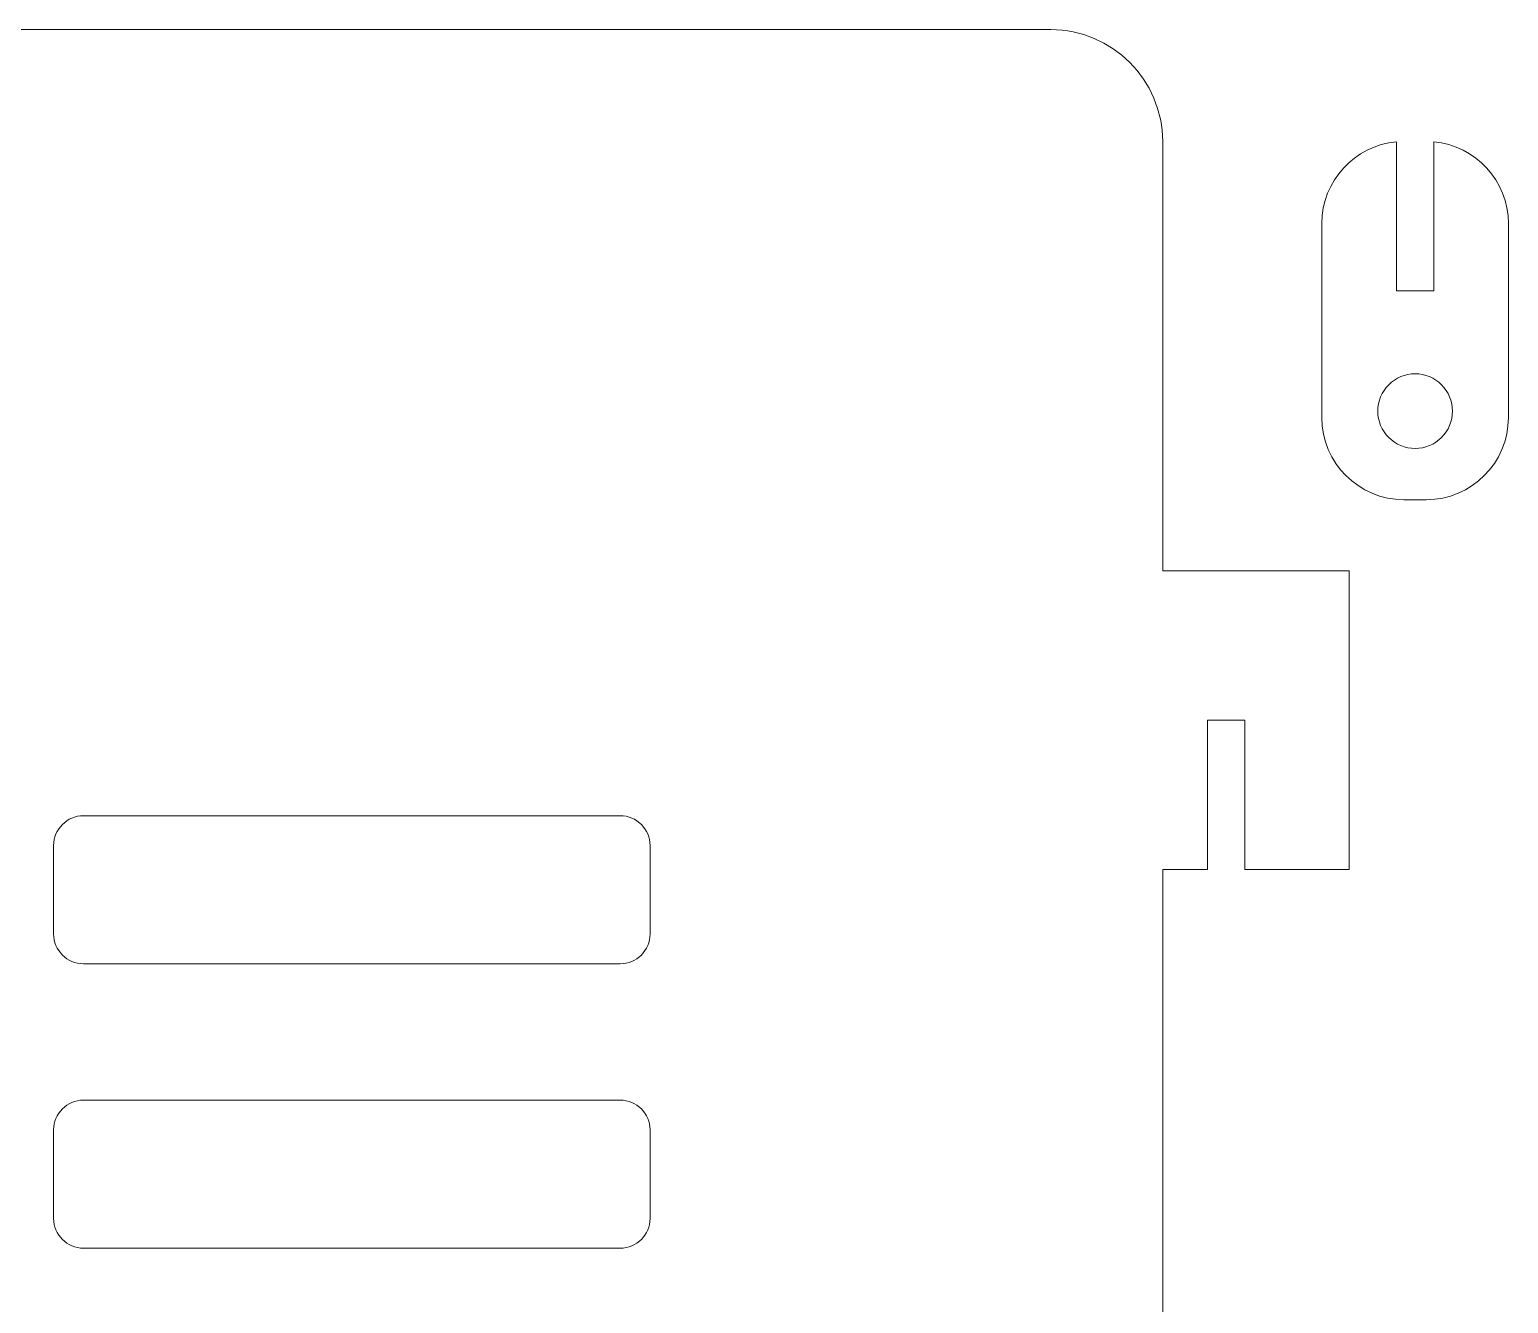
# Model space of a CAD drawing. Header units: millimetres. Extents: x -580 to 580, y -723 to 723.
# Drawn here: x 385 to 494.6, y -387.6 to -293.2 of the extents above; entities that cross this region are included whole.
import ezdxf

# ---------------------------------------------------------------- set-up
doc = ezdxf.new("R2010")
doc.units = ezdxf.units.MM
doc.header["$MEASUREMENT"] = 0
doc.layers.add('Camada 1', color=7, linetype='Continuous')

msp = doc.modelspace()

# ---------------------------------------------------------------- linework, layer by layer
at = {"layer": 'Camada 1', "color": 250, "lineweight": 9}
for points, knots in [([(460.6941, -481.9719), (460.6941, -481.9719), (278.4324, -481.9719), (278.4324, -481.9719), (278.4324, -481.9719), (278.4324, -481.9719), (278.4324, -459.8335), (278.4324, -459.8335), (278.4324, -459.8335), (278.4324, -459.8335), (275.6671, -459.8335), (275.6671, -459.8335), (275.6671, -459.8335), (275.6671, -459.8335), (275.6671, -481.9719), (275.6671, -481.9719), (275.6671, -481.9719), (275.6671, -481.9719), (93.405, -481.9719), (93.405, -481.9719), (93.405, -481.9719), (93.405, -481.9719), (92.9798, -481.961), (92.9798, -481.961), (92.9798, -481.961), (92.9798, -481.961), (92.5599, -481.9288), (92.5599, -481.9288), (92.5599, -481.9288), (92.5599, -481.9288), (92.146, -481.8758), (92.146, -481.8758), (92.146, -481.8758), (92.146, -481.8758), (91.7385, -481.8025), (91.7385, -481.8025), (91.7385, -481.8025), (91.7385, -481.8025), (90.945, -481.5971), (90.945, -481.5971), (90.945, -481.5971), (90.945, -481.5971), (90.1838, -481.3172), (90.1838, -481.3172), (90.1838, -481.3172), (90.1838, -481.3172), (89.459, -480.9667), (89.459, -480.9667), (89.459, -480.9667), (89.459, -480.9667), (88.775, -480.55), (88.775, -480.55), (88.775, -480.55), (88.775, -480.55), (88.1358, -480.0713), (88.1358, -480.0713), (88.1358, -480.0713), (88.1358, -480.0713), (87.546, -479.5348), (87.546, -479.5348), (87.546, -479.5348), (87.546, -479.5348), (87.0095, -478.945), (87.0095, -478.945), (87.0095, -478.945), (87.0095, -478.945), (86.5308, -478.3058), (86.5308, -478.3058), (86.5308, -478.3058), (86.5308, -478.3058), (86.1141, -477.6218), (86.1141, -477.6218), (86.1141, -477.6218), (86.1141, -477.6218), (85.7636, -476.897), (85.7636, -476.897), (85.7636, -476.897), (85.7636, -476.897), (85.4836, -476.1358), (85.4836, -476.1358), (85.4836, -476.1358), (85.4836, -476.1358), (85.2783, -475.3423), (85.2783, -475.3423), (85.2783, -475.3423), (85.2783, -475.3423), (85.205, -474.9347), (85.205, -474.9347), (85.205, -474.9347), (85.205, -474.9347), (85.152, -474.5209), (85.152, -474.5209), (85.152, -474.5209), (85.152, -474.5209), (85.1198, -474.101), (85.1198, -474.101), (85.1198, -474.101), (85.1198, -474.101), (85.109, -473.6758), (85.109, -473.6758), (85.109, -473.6758), (85.109, -473.6758), (85.109, -455.8586), (85.109, -455.8586), (85.109, -455.8586), (85.109, -455.8586), (74.1394, -455.8586), (74.1394, -455.8586), (74.1394, -455.8586), (74.1394, -455.8586), (74.1394, -433.7358), (74.1394, -433.7358), (74.1394, -433.7358), (74.1394, -433.7358), (85.109, -433.7358), (85.109, -433.7358), (85.109, -433.7358), (85.109, -433.7358), (85.109, -355.4376), (85.109, -355.4376), (85.109, -355.4376), (85.109, -355.4376), (74.1394, -355.4376), (74.1394, -355.4376), (74.1394, -355.4376), (74.1394, -355.4376), (74.1394, -333.3148), (74.1394, -333.3148), (74.1394, -333.3148), (74.1394, -333.3148), (85.109, -333.3148), (85.109, -333.3148), (85.109, -333.3148), (85.109, -333.3148), (85.109, -301.4978), (85.109, -301.4978), (85.109, -301.4978), (85.109, -301.4978), (85.1198, -301.0725), (85.1198, -301.0725), (85.1198, -301.0725), (85.1198, -301.0725), (85.152, -300.6527), (85.152, -300.6527), (85.152, -300.6527), (85.152, -300.6527), (85.205, -300.2387), (85.205, -300.2387), (85.205, -300.2387), (85.205, -300.2387), (85.2783, -299.8313), (85.2783, -299.8313), (85.2783, -299.8313), (85.2783, -299.8313), (85.4836, -299.0378), (85.4836, -299.0378), (85.4836, -299.0378), (85.4836, -299.0378), (85.7636, -298.2765), (85.7636, -298.2765), (85.7636, -298.2765), (85.7636, -298.2765), (86.1141, -297.5518), (86.1141, -297.5518), (86.1141, -297.5518), (86.1141, -297.5518), (86.5308, -296.8677), (86.5308, -296.8677), (86.5308, -296.8677), (86.5308, -296.8677), (87.0095, -296.2286), (87.0095, -296.2286), (87.0095, -296.2286), (87.0095, -296.2286), (87.546, -295.6386), (87.546, -295.6386), (87.546, -295.6386), (87.546, -295.6386), (88.1358, -295.1023), (88.1358, -295.1023), (88.1358, -295.1023), (88.1358, -295.1023), (88.775, -294.6236), (88.775, -294.6236), (88.775, -294.6236), (88.775, -294.6236), (89.459, -294.2068), (89.459, -294.2068), (89.459, -294.2068), (89.459, -294.2068), (90.1838, -293.8563), (90.1838, -293.8563), (90.1838, -293.8563), (90.1838, -293.8563), (90.945, -293.5763), (90.945, -293.5763), (90.945, -293.5763), (90.945, -293.5763), (91.7385, -293.3711), (91.7385, -293.3711), (91.7385, -293.3711), (91.7385, -293.3711), (92.146, -293.2978), (92.146, -293.2978), (92.146, -293.2978), (92.146, -293.2978), (92.5599, -293.2448), (92.5599, -293.2448), (92.5599, -293.2448), (92.5599, -293.2448), (92.9798, -293.2125), (92.9798, -293.2125), (92.9798, -293.2125), (92.9798, -293.2125), (93.405, -293.2017), (93.405, -293.2017), (93.405, -293.2017), (93.405, -293.2017), (460.6941, -293.2017), (460.6941, -293.2017), (460.6941, -293.2017), (460.6941, -293.2017), (461.1194, -293.2125), (461.1194, -293.2125), (461.1194, -293.2125), (461.1194, -293.2125), (461.5392, -293.2448), (461.5392, -293.2448), (461.5392, -293.2448), (461.5392, -293.2448), (461.9531, -293.2978), (461.9531, -293.2978), (461.9531, -293.2978), (461.9531, -293.2978), (462.3606, -293.3711), (462.3606, -293.3711), (462.3606, -293.3711), (462.3606, -293.3711), (463.154, -293.5763), (463.154, -293.5763), (463.154, -293.5763), (463.154, -293.5763), (463.9153, -293.8563), (463.9153, -293.8563), (463.9153, -293.8563), (463.9153, -293.8563), (464.6401, -294.2068), (464.6401, -294.2068), (464.6401, -294.2068), (464.6401, -294.2068), (465.3242, -294.6236), (465.3242, -294.6236), (465.3242, -294.6236), (465.3242, -294.6236), (465.9633, -295.1023), (465.9633, -295.1023), (465.9633, -295.1023), (465.9633, -295.1023), (466.5532, -295.6386), (466.5532, -295.6386), (466.5532, -295.6386), (466.5532, -295.6386), (467.0896, -296.2286), (467.0896, -296.2286), (467.0896, -296.2286), (467.0896, -296.2286), (467.5684, -296.8677), (467.5684, -296.8677), (467.5684, -296.8677), (467.5684, -296.8677), (467.985, -297.5518), (467.985, -297.5518), (467.985, -297.5518), (467.985, -297.5518), (468.3356, -298.2765), (468.3356, -298.2765), (468.3356, -298.2765), (468.3356, -298.2765), (468.6155, -299.0378), (468.6155, -299.0378), (468.6155, -299.0378), (468.6155, -299.0378), (468.8208, -299.8313), (468.8208, -299.8313), (468.8208, -299.8313), (468.8208, -299.8313), (468.8941, -300.2387), (468.8941, -300.2387), (468.8941, -300.2387), (468.8941, -300.2387), (468.9471, -300.6527), (468.9471, -300.6527), (468.9471, -300.6527), (468.9471, -300.6527), (468.9793, -301.0725), (468.9793, -301.0725), (468.9793, -301.0725), (468.9793, -301.0725), (468.9901, -301.4978), (468.9901, -301.4978), (468.9901, -301.4978), (468.9901, -301.4978), (468.9901, -333.3148), (468.9901, -333.3148), (468.9901, -333.3148), (468.9901, -333.3148), (482.8169, -333.3148), (482.8169, -333.3148), (482.8169, -333.3148), (482.8169, -333.3148), (482.8169, -355.4376), (482.8169, -355.4376), (482.8169, -355.4376), (482.8169, -355.4376), (475.0794, -355.4376), (475.0794, -355.4376), (475.0794, -355.4376), (475.0794, -355.4376), (475.0794, -344.3751), (475.0794, -344.3751), (475.0794, -344.3751), (475.0794, -344.3751), (472.3141, -344.3751), (472.3141, -344.3751), (472.3141, -344.3751), (472.3141, -344.3751), (472.3141, -355.4376), (472.3141, -355.4376), (472.3141, -355.4376), (472.3141, -355.4376), (468.9901, -355.4376), (468.9901, -355.4376), (468.9901, -355.4376), (468.9901, -355.4376), (468.9901, -433.7358), (468.9901, -433.7358), (468.9901, -433.7358), (468.9901, -433.7358), (482.8169, -433.7358), (482.8169, -433.7358), (482.8169, -433.7358), (482.8169, -433.7358), (482.8169, -455.8586), (482.8169, -455.8586), (482.8169, -455.8586), (482.8169, -455.8586), (475.0794, -455.8586), (475.0794, -455.8586), (475.0794, -455.8586), (475.0794, -455.8586), (475.0794, -444.7956), (475.0794, -444.7956), (475.0794, -444.7956), (475.0794, -444.7956), (472.3141, -444.7956), (472.3141, -444.7956), (472.3141, -444.7956), (472.3141, -444.7956), (472.3141, -455.8586), (472.3141, -455.8586), (472.3141, -455.8586), (472.3141, -455.8586), (468.9901, -455.8586), (468.9901, -455.8586), (468.9901, -455.8586), (468.9901, -455.8586), (468.9901, -473.6758), (468.9901, -473.6758), (468.9901, -473.6758), (468.9901, -473.6758), (468.9793, -474.101), (468.9793, -474.101), (468.9793, -474.101), (468.9793, -474.101), (468.9471, -474.5209), (468.9471, -474.5209), (468.9471, -474.5209), (468.9471, -474.5209), (468.8941, -474.9347), (468.8941, -474.9347), (468.8941, -474.9347), (468.8941, -474.9347), (468.8208, -475.3423), (468.8208, -475.3423), (468.8208, -475.3423), (468.8208, -475.3423), (468.6155, -476.1358), (468.6155, -476.1358), (468.6155, -476.1358), (468.6155, -476.1358), (468.3356, -476.897), (468.3356, -476.897), (468.3356, -476.897), (468.3356, -476.897), (467.985, -477.6218), (467.985, -477.6218), (467.985, -477.6218), (467.985, -477.6218), (467.5684, -478.3058), (467.5684, -478.3058), (467.5684, -478.3058), (467.5684, -478.3058), (467.0896, -478.945), (467.0896, -478.945), (467.0896, -478.945), (467.0896, -478.945), (466.5532, -479.5348), (466.5532, -479.5348), (466.5532, -479.5348), (466.5532, -479.5348), (465.9633, -480.0713), (465.9633, -480.0713), (465.9633, -480.0713), (465.9633, -480.0713), (465.3242, -480.55), (465.3242, -480.55), (465.3242, -480.55), (465.3242, -480.55), (464.6401, -480.9667), (464.6401, -480.9667), (464.6401, -480.9667), (464.6401, -480.9667), (463.9153, -481.3172), (463.9153, -481.3172), (463.9153, -481.3172), (463.9153, -481.3172), (463.154, -481.5971), (463.154, -481.5971), (463.154, -481.5971), (463.154, -481.5971), (462.3606, -481.8025), (462.3606, -481.8025), (462.3606, -481.8025), (462.3606, -481.8025), (461.9531, -481.8758), (461.9531, -481.8758), (461.9531, -481.8758), (461.9531, -481.8758), (461.5392, -481.9288), (461.5392, -481.9288), (461.5392, -481.9288), (461.5392, -481.9288), (461.1194, -481.961), (461.1194, -481.961), (461.1194, -481.961), (461.1194, -481.961), (460.6941, -481.9719), (460.6941, -481.9719), (460.6941, -481.9719), (460.6941, -481.9719), (460.6941, -481.9719), (460.6941, -481.9719)], [0, 0, 0, 0, 0.00877193, 0.00877193, 0.00877193, 0.00877193, 0.01754386, 0.01754386, 0.01754386, 0.01754386, 0.02631579, 0.02631579, 0.02631579, 0.02631579, 0.03508772, 0.03508772, 0.03508772, 0.03508772, 0.04385965, 0.04385965, 0.04385965, 0.04385965, 0.05263158, 0.05263158, 0.05263158, 0.05263158, 0.06140351, 0.06140351, 0.06140351, 0.06140351, 0.07017544, 0.07017544, 0.07017544, 0.07017544, 0.07894737, 0.07894737, 0.07894737, 0.07894737, 0.0877193, 0.0877193, 0.0877193, 0.0877193, 0.09649123, 0.09649123, 0.09649123, 0.09649123, 0.10526316, 0.10526316, 0.10526316, 0.10526316, 0.11403509, 0.11403509, 0.11403509, 0.11403509, 0.12280702, 0.12280702, 0.12280702, 0.12280702, 0.13157895, 0.13157895, 0.13157895, 0.13157895, 0.14035088, 0.14035088, 0.14035088, 0.14035088, 0.14912281, 0.14912281, 0.14912281, 0.14912281, 0.15789474, 0.15789474, 0.15789474, 0.15789474, 0.16666667, 0.16666667, 0.16666667, 0.16666667, 0.1754386, 0.1754386, 0.1754386, 0.1754386, 0.18421053, 0.18421053, 0.18421053, 0.18421053, 0.19298246, 0.19298246, 0.19298246, 0.19298246, 0.20175439, 0.20175439, 0.20175439, 0.20175439, 0.21052632, 0.21052632, 0.21052632, 0.21052632, 0.21929825, 0.21929825, 0.21929825, 0.21929825, 0.22807018, 0.22807018, 0.22807018, 0.22807018, 0.23684211, 0.23684211, 0.23684211, 0.23684211, 0.24561404, 0.24561404, 0.24561404, 0.24561404, 0.25438596, 0.25438596, 0.25438596, 0.25438596, 0.26315789, 0.26315789, 0.26315789, 0.26315789, 0.27192982, 0.27192982, 0.27192982, 0.27192982, 0.28070175, 0.28070175, 0.28070175, 0.28070175, 0.28947368, 0.28947368, 0.28947368, 0.28947368, 0.29824561, 0.29824561, 0.29824561, 0.29824561, 0.30701754, 0.30701754, 0.30701754, 0.30701754, 0.31578947, 0.31578947, 0.31578947, 0.31578947, 0.3245614, 0.3245614, 0.3245614, 0.3245614, 0.33333333, 0.33333333, 0.33333333, 0.33333333, 0.34210526, 0.34210526, 0.34210526, 0.34210526, 0.35087719, 0.35087719, 0.35087719, 0.35087719, 0.35964912, 0.35964912, 0.35964912, 0.35964912, 0.36842105, 0.36842105, 0.36842105, 0.36842105, 0.37719298, 0.37719298, 0.37719298, 0.37719298, 0.38596491, 0.38596491, 0.38596491, 0.38596491, 0.39473684, 0.39473684, 0.39473684, 0.39473684, 0.40350877, 0.40350877, 0.40350877, 0.40350877, 0.4122807, 0.4122807, 0.4122807, 0.4122807, 0.42105263, 0.42105263, 0.42105263, 0.42105263, 0.42982456, 0.42982456, 0.42982456, 0.42982456, 0.43859649, 0.43859649, 0.43859649, 0.43859649, 0.44736842, 0.44736842, 0.44736842, 0.44736842, 0.45614035, 0.45614035, 0.45614035, 0.45614035, 0.46491228, 0.46491228, 0.46491228, 0.46491228, 0.47368421, 0.47368421, 0.47368421, 0.47368421, 0.48245614, 0.48245614, 0.48245614, 0.48245614, 0.49122807, 0.49122807, 0.49122807, 0.49122807, 0.5, 0.5, 0.5, 0.5, 0.50877193, 0.50877193, 0.50877193, 0.50877193, 0.51754386, 0.51754386, 0.51754386, 0.51754386, 0.52631579, 0.52631579, 0.52631579, 0.52631579, 0.53508772, 0.53508772, 0.53508772, 0.53508772, 0.54385965, 0.54385965, 0.54385965, 0.54385965, 0.55263158, 0.55263158, 0.55263158, 0.55263158, 0.56140351, 0.56140351, 0.56140351, 0.56140351, 0.57017544, 0.57017544, 0.57017544, 0.57017544, 0.57894737, 0.57894737, 0.57894737, 0.57894737, 0.5877193, 0.5877193, 0.5877193, 0.5877193, 0.59649123, 0.59649123, 0.59649123, 0.59649123, 0.60526316, 0.60526316, 0.60526316, 0.60526316, 0.61403509, 0.61403509, 0.61403509, 0.61403509, 0.62280702, 0.62280702, 0.62280702, 0.62280702, 0.63157895, 0.63157895, 0.63157895, 0.63157895, 0.64035088, 0.64035088, 0.64035088, 0.64035088, 0.64912281, 0.64912281, 0.64912281, 0.64912281, 0.65789474, 0.65789474, 0.65789474, 0.65789474, 0.66666667, 0.66666667, 0.66666667, 0.66666667, 0.6754386, 0.6754386, 0.6754386, 0.6754386, 0.68421053, 0.68421053, 0.68421053, 0.68421053, 0.69298246, 0.69298246, 0.69298246, 0.69298246, 0.70175439, 0.70175439, 0.70175439, 0.70175439, 0.71052632, 0.71052632, 0.71052632, 0.71052632, 0.71929825, 0.71929825, 0.71929825, 0.71929825, 0.72807018, 0.72807018, 0.72807018, 0.72807018, 0.73684211, 0.73684211, 0.73684211, 0.73684211, 0.74561404, 0.74561404, 0.74561404, 0.74561404, 0.75438596, 0.75438596, 0.75438596, 0.75438596, 0.76315789, 0.76315789, 0.76315789, 0.76315789, 0.77192982, 0.77192982, 0.77192982, 0.77192982, 0.78070175, 0.78070175, 0.78070175, 0.78070175, 0.78947368, 0.78947368, 0.78947368, 0.78947368, 0.79824561, 0.79824561, 0.79824561, 0.79824561, 0.80701754, 0.80701754, 0.80701754, 0.80701754, 0.81578947, 0.81578947, 0.81578947, 0.81578947, 0.8245614, 0.8245614, 0.8245614, 0.8245614, 0.83333333, 0.83333333, 0.83333333, 0.83333333, 0.84210526, 0.84210526, 0.84210526, 0.84210526, 0.85087719, 0.85087719, 0.85087719, 0.85087719, 0.85964912, 0.85964912, 0.85964912, 0.85964912, 0.86842105, 0.86842105, 0.86842105, 0.86842105, 0.87719298, 0.87719298, 0.87719298, 0.87719298, 0.88596491, 0.88596491, 0.88596491, 0.88596491, 0.89473684, 0.89473684, 0.89473684, 0.89473684, 0.90350877, 0.90350877, 0.90350877, 0.90350877, 0.9122807, 0.9122807, 0.9122807, 0.9122807, 0.92105263, 0.92105263, 0.92105263, 0.92105263, 0.92982456, 0.92982456, 0.92982456, 0.92982456, 0.93859649, 0.93859649, 0.93859649, 0.93859649, 0.94736842, 0.94736842, 0.94736842, 0.94736842, 0.95614035, 0.95614035, 0.95614035, 0.95614035, 0.96491228, 0.96491228, 0.96491228, 0.96491228, 0.97368421, 0.97368421, 0.97368421, 0.97368421, 0.98245614, 0.98245614, 0.98245614, 0.98245614, 1, 1, 1, 1]), ([(486.8606, -328.0375), (486.8606, -328.0375), (488.5198, -328.0375), (488.5198, -328.0375), (488.5198, -328.0375), (488.5198, -328.0375), (489.1395, -328.006), (489.1395, -328.006), (489.1395, -328.006), (489.1395, -328.006), (489.7419, -327.9133), (489.7419, -327.9133), (489.7419, -327.9133), (489.7419, -327.9133), (490.3237, -327.7628), (490.3237, -327.7628), (490.3237, -327.7628), (490.3237, -327.7628), (490.8819, -327.5574), (490.8819, -327.5574), (490.8819, -327.5574), (490.8819, -327.5574), (491.4134, -327.3004), (491.4134, -327.3004), (491.4134, -327.3004), (491.4134, -327.3004), (491.9152, -326.9949), (491.9152, -326.9949), (491.9152, -326.9949), (491.9152, -326.9949), (492.3838, -326.6438), (492.3838, -326.6438), (492.3838, -326.6438), (492.3838, -326.6438), (492.8164, -326.2504), (492.8164, -326.2504), (492.8164, -326.2504), (492.8164, -326.2504), (493.2098, -325.8179), (493.2098, -325.8179), (493.2098, -325.8179), (493.2098, -325.8179), (493.5608, -325.3491), (493.5608, -325.3491), (493.5608, -325.3491), (493.5608, -325.3491), (493.8664, -324.8475), (493.8664, -324.8475), (493.8664, -324.8475), (493.8664, -324.8475), (494.1235, -324.316), (494.1235, -324.316), (494.1235, -324.316), (494.1235, -324.316), (494.3288, -323.7578), (494.3288, -323.7578), (494.3288, -323.7578), (494.3288, -323.7578), (494.4794, -323.1758), (494.4794, -323.1758), (494.4794, -323.1758), (494.4794, -323.1758), (494.5719, -322.5734), (494.5719, -322.5734), (494.5719, -322.5734), (494.5719, -322.5734), (494.6036, -321.9537), (494.6036, -321.9537), (494.6036, -321.9537), (494.6036, -321.9537), (494.6036, -307.5739), (494.6036, -307.5739), (494.6036, -307.5739), (494.6036, -307.5739), (494.5753, -306.9883), (494.5753, -306.9883), (494.5753, -306.9883), (494.5753, -306.9883), (494.4926, -306.418), (494.4926, -306.418), (494.4926, -306.418), (494.4926, -306.418), (494.3579, -305.8657), (494.3579, -305.8657), (494.3579, -305.8657), (494.3579, -305.8657), (494.1738, -305.334), (494.1738, -305.334), (494.1738, -305.334), (494.1738, -305.334), (493.943, -304.8255), (493.943, -304.8255), (493.943, -304.8255), (493.943, -304.8255), (493.6681, -304.3429), (493.6681, -304.3429), (493.6681, -304.3429), (493.6681, -304.3429), (493.3519, -303.8887), (493.3519, -303.8887), (493.3519, -303.8887), (493.3519, -303.8887), (492.9967, -303.4656), (492.9967, -303.4656), (492.9967, -303.4656), (492.9967, -303.4656), (492.6054, -303.0763), (492.6054, -303.0763), (492.6054, -303.0763), (492.6054, -303.0763), (492.1805, -302.7233), (492.1805, -302.7233), (492.1805, -302.7233), (492.1805, -302.7233), (491.7245, -302.4093), (491.7245, -302.4093), (491.7245, -302.4093), (491.7245, -302.4093), (491.2403, -302.1369), (491.2403, -302.1369), (491.2403, -302.1369), (491.2403, -302.1369), (490.7305, -301.9086), (490.7305, -301.9086), (490.7305, -301.9086), (490.7305, -301.9086), (490.1975, -301.7273), (490.1975, -301.7273), (490.1975, -301.7273), (490.1975, -301.7273), (489.6441, -301.5954), (489.6441, -301.5954), (489.6441, -301.5954), (489.6441, -301.5954), (489.0728, -301.5156), (489.0728, -301.5156), (489.0728, -301.5156), (489.0728, -301.5156), (489.0728, -312.5687), (489.0728, -312.5687), (489.0728, -312.5687), (489.0728, -312.5687), (486.3075, -312.5687), (486.3075, -312.5687), (486.3075, -312.5687), (486.3075, -312.5687), (486.3075, -301.5156), (486.3075, -301.5156), (486.3075, -301.5156), (486.3075, -301.5156), (485.7363, -301.5954), (485.7363, -301.5954), (485.7363, -301.5954), (485.7363, -301.5954), (485.1828, -301.7273), (485.1828, -301.7273), (485.1828, -301.7273), (485.1828, -301.7273), (484.6499, -301.9086), (484.6499, -301.9086), (484.6499, -301.9086), (484.6499, -301.9086), (484.1399, -302.1369), (484.1399, -302.1369), (484.1399, -302.1369), (484.1399, -302.1369), (483.6557, -302.4093), (483.6557, -302.4093), (483.6557, -302.4093), (483.6557, -302.4093), (483.1999, -302.7233), (483.1999, -302.7233), (483.1999, -302.7233), (483.1999, -302.7233), (482.7749, -303.0763), (482.7749, -303.0763), (482.7749, -303.0763), (482.7749, -303.0763), (482.3836, -303.4656), (482.3836, -303.4656), (482.3836, -303.4656), (482.3836, -303.4656), (482.0284, -303.8887), (482.0284, -303.8887), (482.0284, -303.8887), (482.0284, -303.8887), (481.7121, -304.3429), (481.7121, -304.3429), (481.7121, -304.3429), (481.7121, -304.3429), (481.4373, -304.8255), (481.4373, -304.8255), (481.4373, -304.8255), (481.4373, -304.8255), (481.2064, -305.334), (481.2064, -305.334), (481.2064, -305.334), (481.2064, -305.334), (481.0224, -305.8657), (481.0224, -305.8657), (481.0224, -305.8657), (481.0224, -305.8657), (480.8877, -306.418), (480.8877, -306.418), (480.8877, -306.418), (480.8877, -306.418), (480.8049, -306.9883), (480.8049, -306.9883), (480.8049, -306.9883), (480.8049, -306.9883), (480.7768, -307.5739), (480.7768, -307.5739), (480.7768, -307.5739), (480.7768, -307.5739), (480.7768, -321.9537), (480.7768, -321.9537), (480.7768, -321.9537), (480.7768, -321.9537), (480.8083, -322.5734), (480.8083, -322.5734), (480.8083, -322.5734), (480.8083, -322.5734), (480.901, -323.1758), (480.901, -323.1758), (480.901, -323.1758), (480.901, -323.1758), (481.0515, -323.7578), (481.0515, -323.7578), (481.0515, -323.7578), (481.0515, -323.7578), (481.2568, -324.316), (481.2568, -324.316), (481.2568, -324.316), (481.2568, -324.316), (481.5139, -324.8475), (481.5139, -324.8475), (481.5139, -324.8475), (481.5139, -324.8475), (481.8194, -325.3491), (481.8194, -325.3491), (481.8194, -325.3491), (481.8194, -325.3491), (482.1705, -325.8179), (482.1705, -325.8179), (482.1705, -325.8179), (482.1705, -325.8179), (482.5639, -326.2504), (482.5639, -326.2504), (482.5639, -326.2504), (482.5639, -326.2504), (482.9964, -326.6438), (482.9964, -326.6438), (482.9964, -326.6438), (482.9964, -326.6438), (483.4652, -326.9949), (483.4652, -326.9949), (483.4652, -326.9949), (483.4652, -326.9949), (483.9668, -327.3004), (483.9668, -327.3004), (483.9668, -327.3004), (483.9668, -327.3004), (484.4983, -327.5574), (484.4983, -327.5574), (484.4983, -327.5574), (484.4983, -327.5574), (485.0565, -327.7628), (485.0565, -327.7628), (485.0565, -327.7628), (485.0565, -327.7628), (485.6385, -327.9133), (485.6385, -327.9133), (485.6385, -327.9133), (485.6385, -327.9133), (486.2408, -328.006), (486.2408, -328.006), (486.2408, -328.006), (486.2408, -328.006), (486.8606, -328.0375), (486.8606, -328.0375), (486.8606, -328.0375), (486.8606, -328.0375), (486.8606, -328.0375), (486.8606, -328.0375)], [0, 0, 0, 0, 0.01388889, 0.01388889, 0.01388889, 0.01388889, 0.02777778, 0.02777778, 0.02777778, 0.02777778, 0.04166667, 0.04166667, 0.04166667, 0.04166667, 0.05555556, 0.05555556, 0.05555556, 0.05555556, 0.06944444, 0.06944444, 0.06944444, 0.06944444, 0.08333333, 0.08333333, 0.08333333, 0.08333333, 0.09722222, 0.09722222, 0.09722222, 0.09722222, 0.11111111, 0.11111111, 0.11111111, 0.11111111, 0.125, 0.125, 0.125, 0.125, 0.13888889, 0.13888889, 0.13888889, 0.13888889, 0.15277778, 0.15277778, 0.15277778, 0.15277778, 0.16666667, 0.16666667, 0.16666667, 0.16666667, 0.18055556, 0.18055556, 0.18055556, 0.18055556, 0.19444444, 0.19444444, 0.19444444, 0.19444444, 0.20833333, 0.20833333, 0.20833333, 0.20833333, 0.22222222, 0.22222222, 0.22222222, 0.22222222, 0.23611111, 0.23611111, 0.23611111, 0.23611111, 0.25, 0.25, 0.25, 0.25, 0.26388889, 0.26388889, 0.26388889, 0.26388889, 0.27777778, 0.27777778, 0.27777778, 0.27777778, 0.29166667, 0.29166667, 0.29166667, 0.29166667, 0.30555556, 0.30555556, 0.30555556, 0.30555556, 0.31944444, 0.31944444, 0.31944444, 0.31944444, 0.33333333, 0.33333333, 0.33333333, 0.33333333, 0.34722222, 0.34722222, 0.34722222, 0.34722222, 0.36111111, 0.36111111, 0.36111111, 0.36111111, 0.375, 0.375, 0.375, 0.375, 0.38888889, 0.38888889, 0.38888889, 0.38888889, 0.40277778, 0.40277778, 0.40277778, 0.40277778, 0.41666667, 0.41666667, 0.41666667, 0.41666667, 0.43055556, 0.43055556, 0.43055556, 0.43055556, 0.44444444, 0.44444444, 0.44444444, 0.44444444, 0.45833333, 0.45833333, 0.45833333, 0.45833333, 0.47222222, 0.47222222, 0.47222222, 0.47222222, 0.48611111, 0.48611111, 0.48611111, 0.48611111, 0.5, 0.5, 0.5, 0.5, 0.51388889, 0.51388889, 0.51388889, 0.51388889, 0.52777778, 0.52777778, 0.52777778, 0.52777778, 0.54166667, 0.54166667, 0.54166667, 0.54166667, 0.55555556, 0.55555556, 0.55555556, 0.55555556, 0.56944444, 0.56944444, 0.56944444, 0.56944444, 0.58333333, 0.58333333, 0.58333333, 0.58333333, 0.59722222, 0.59722222, 0.59722222, 0.59722222, 0.61111111, 0.61111111, 0.61111111, 0.61111111, 0.625, 0.625, 0.625, 0.625, 0.63888889, 0.63888889, 0.63888889, 0.63888889, 0.65277778, 0.65277778, 0.65277778, 0.65277778, 0.66666667, 0.66666667, 0.66666667, 0.66666667, 0.68055556, 0.68055556, 0.68055556, 0.68055556, 0.69444444, 0.69444444, 0.69444444, 0.69444444, 0.70833333, 0.70833333, 0.70833333, 0.70833333, 0.72222222, 0.72222222, 0.72222222, 0.72222222, 0.73611111, 0.73611111, 0.73611111, 0.73611111, 0.75, 0.75, 0.75, 0.75, 0.76388889, 0.76388889, 0.76388889, 0.76388889, 0.77777778, 0.77777778, 0.77777778, 0.77777778, 0.79166667, 0.79166667, 0.79166667, 0.79166667, 0.80555556, 0.80555556, 0.80555556, 0.80555556, 0.81944444, 0.81944444, 0.81944444, 0.81944444, 0.83333333, 0.83333333, 0.83333333, 0.83333333, 0.84722222, 0.84722222, 0.84722222, 0.84722222, 0.86111111, 0.86111111, 0.86111111, 0.86111111, 0.875, 0.875, 0.875, 0.875, 0.88888889, 0.88888889, 0.88888889, 0.88888889, 0.90277778, 0.90277778, 0.90277778, 0.90277778, 0.91666667, 0.91666667, 0.91666667, 0.91666667, 0.93055556, 0.93055556, 0.93055556, 0.93055556, 0.94444444, 0.94444444, 0.94444444, 0.94444444, 0.95833333, 0.95833333, 0.95833333, 0.95833333, 0.97222222, 0.97222222, 0.97222222, 0.97222222, 1, 1, 1, 1])]:
    msp.add_open_spline(points, degree=3, knots=knots, dxfattribs=at)
at = {"layer": 'Camada 1', "color": 240, "lineweight": 9}
for points, knots in [([(487.6902, -318.7056), (487.6902, -318.7056), (487.4168, -318.7191), (487.4168, -318.7191), (487.4168, -318.7191), (487.4168, -318.7191), (487.1482, -318.7592), (487.1482, -318.7592), (487.1482, -318.7592), (487.1482, -318.7592), (486.8859, -318.8251), (486.8859, -318.8251), (486.8859, -318.8251), (486.8859, -318.8251), (486.6319, -318.9161), (486.6319, -318.9161), (486.6319, -318.9161), (486.6319, -318.9161), (486.388, -319.0313), (486.388, -319.0313), (486.388, -319.0313), (486.388, -319.0313), (486.156, -319.1702), (486.156, -319.1702), (486.156, -319.1702), (486.156, -319.1702), (485.9376, -319.3318), (485.9376, -319.3318), (485.9376, -319.3318), (485.9376, -319.3318), (485.7347, -319.5155), (485.7347, -319.5155), (485.7347, -319.5155), (485.7347, -319.5155), (485.5511, -319.7183), (485.5511, -319.7183), (485.5511, -319.7183), (485.5511, -319.7183), (485.3894, -319.9367), (485.3894, -319.9367), (485.3894, -319.9367), (485.3894, -319.9367), (485.2506, -320.1687), (485.2506, -320.1687), (485.2506, -320.1687), (485.2506, -320.1687), (485.1353, -320.4127), (485.1353, -320.4127), (485.1353, -320.4127), (485.1353, -320.4127), (485.0443, -320.6666), (485.0443, -320.6666), (485.0443, -320.6666), (485.0443, -320.6666), (484.9784, -320.9289), (484.9784, -320.9289), (484.9784, -320.9289), (484.9784, -320.9289), (484.9383, -321.1976), (484.9383, -321.1976), (484.9383, -321.1976), (484.9383, -321.1976), (484.9248, -321.4709), (484.9248, -321.4709), (484.9248, -321.4709), (484.9248, -321.4709), (484.9383, -321.7442), (484.9383, -321.7442), (484.9383, -321.7442), (484.9383, -321.7442), (484.9784, -322.0129), (484.9784, -322.0129), (484.9784, -322.0129), (484.9784, -322.0129), (485.0443, -322.2752), (485.0443, -322.2752), (485.0443, -322.2752), (485.0443, -322.2752), (485.1353, -322.5292), (485.1353, -322.5292), (485.1353, -322.5292), (485.1353, -322.5292), (485.2506, -322.7731), (485.2506, -322.7731), (485.2506, -322.7731), (485.2506, -322.7731), (485.3894, -323.0051), (485.3894, -323.0051), (485.3894, -323.0051), (485.3894, -323.0051), (485.5511, -323.2235), (485.5511, -323.2235), (485.5511, -323.2235), (485.5511, -323.2235), (485.7347, -323.4263), (485.7347, -323.4263), (485.7347, -323.4263), (485.7347, -323.4263), (485.9376, -323.61), (485.9376, -323.61), (485.9376, -323.61), (485.9376, -323.61), (486.156, -323.7717), (486.156, -323.7717), (486.156, -323.7717), (486.156, -323.7717), (486.388, -323.9105), (486.388, -323.9105), (486.388, -323.9105), (486.388, -323.9105), (486.6319, -324.0258), (486.6319, -324.0258), (486.6319, -324.0258), (486.6319, -324.0258), (486.8859, -324.1167), (486.8859, -324.1167), (486.8859, -324.1167), (486.8859, -324.1167), (487.1482, -324.1826), (487.1482, -324.1826), (487.1482, -324.1826), (487.1482, -324.1826), (487.4168, -324.2227), (487.4168, -324.2227), (487.4168, -324.2227), (487.4168, -324.2227), (487.6902, -324.2363), (487.6902, -324.2363), (487.6902, -324.2363), (487.6902, -324.2363), (487.9635, -324.2227), (487.9635, -324.2227), (487.9635, -324.2227), (487.9635, -324.2227), (488.2322, -324.1826), (488.2322, -324.1826), (488.2322, -324.1826), (488.2322, -324.1826), (488.4944, -324.1167), (488.4944, -324.1167), (488.4944, -324.1167), (488.4944, -324.1167), (488.7484, -324.0258), (488.7484, -324.0258), (488.7484, -324.0258), (488.7484, -324.0258), (488.9923, -323.9105), (488.9923, -323.9105), (488.9923, -323.9105), (488.9923, -323.9105), (489.2244, -323.7717), (489.2244, -323.7717), (489.2244, -323.7717), (489.2244, -323.7717), (489.4427, -323.61), (489.4427, -323.61), (489.4427, -323.61), (489.4427, -323.61), (489.6456, -323.4263), (489.6456, -323.4263), (489.6456, -323.4263), (489.6456, -323.4263), (489.8293, -323.2235), (489.8293, -323.2235), (489.8293, -323.2235), (489.8293, -323.2235), (489.9909, -323.0051), (489.9909, -323.0051), (489.9909, -323.0051), (489.9909, -323.0051), (490.1297, -322.7731), (490.1297, -322.7731), (490.1297, -322.7731), (490.1297, -322.7731), (490.245, -322.5292), (490.245, -322.5292), (490.245, -322.5292), (490.245, -322.5292), (490.336, -322.2752), (490.336, -322.2752), (490.336, -322.2752), (490.336, -322.2752), (490.4019, -322.0129), (490.4019, -322.0129), (490.4019, -322.0129), (490.4019, -322.0129), (490.442, -321.7442), (490.442, -321.7442), (490.442, -321.7442), (490.442, -321.7442), (490.4555, -321.4709), (490.4555, -321.4709), (490.4555, -321.4709), (490.4555, -321.4709), (490.442, -321.1976), (490.442, -321.1976), (490.442, -321.1976), (490.442, -321.1976), (490.4019, -320.9289), (490.4019, -320.9289), (490.4019, -320.9289), (490.4019, -320.9289), (490.336, -320.6666), (490.336, -320.6666), (490.336, -320.6666), (490.336, -320.6666), (490.245, -320.4127), (490.245, -320.4127), (490.245, -320.4127), (490.245, -320.4127), (490.1297, -320.1687), (490.1297, -320.1687), (490.1297, -320.1687), (490.1297, -320.1687), (489.9909, -319.9367), (489.9909, -319.9367), (489.9909, -319.9367), (489.9909, -319.9367), (489.8293, -319.7183), (489.8293, -319.7183), (489.8293, -319.7183), (489.8293, -319.7183), (489.6456, -319.5155), (489.6456, -319.5155), (489.6456, -319.5155), (489.6456, -319.5155), (489.4427, -319.3318), (489.4427, -319.3318), (489.4427, -319.3318), (489.4427, -319.3318), (489.2244, -319.1702), (489.2244, -319.1702), (489.2244, -319.1702), (489.2244, -319.1702), (488.9923, -319.0313), (488.9923, -319.0313), (488.9923, -319.0313), (488.9923, -319.0313), (488.7484, -318.9161), (488.7484, -318.9161), (488.7484, -318.9161), (488.7484, -318.9161), (488.4944, -318.8251), (488.4944, -318.8251), (488.4944, -318.8251), (488.4944, -318.8251), (488.2322, -318.7592), (488.2322, -318.7592), (488.2322, -318.7592), (488.2322, -318.7592), (487.9635, -318.7191), (487.9635, -318.7191), (487.9635, -318.7191), (487.9635, -318.7191), (487.6902, -318.7056), (487.6902, -318.7056), (487.6902, -318.7056), (487.6902, -318.7056), (487.6902, -318.7056), (487.6902, -318.7056)], [0, 0, 0, 0, 0.01515152, 0.01515152, 0.01515152, 0.01515152, 0.03030303, 0.03030303, 0.03030303, 0.03030303, 0.04545455, 0.04545455, 0.04545455, 0.04545455, 0.06060606, 0.06060606, 0.06060606, 0.06060606, 0.07575758, 0.07575758, 0.07575758, 0.07575758, 0.09090909, 0.09090909, 0.09090909, 0.09090909, 0.10606061, 0.10606061, 0.10606061, 0.10606061, 0.12121212, 0.12121212, 0.12121212, 0.12121212, 0.13636364, 0.13636364, 0.13636364, 0.13636364, 0.15151515, 0.15151515, 0.15151515, 0.15151515, 0.16666667, 0.16666667, 0.16666667, 0.16666667, 0.18181818, 0.18181818, 0.18181818, 0.18181818, 0.1969697, 0.1969697, 0.1969697, 0.1969697, 0.21212121, 0.21212121, 0.21212121, 0.21212121, 0.22727273, 0.22727273, 0.22727273, 0.22727273, 0.24242424, 0.24242424, 0.24242424, 0.24242424, 0.25757576, 0.25757576, 0.25757576, 0.25757576, 0.27272727, 0.27272727, 0.27272727, 0.27272727, 0.28787879, 0.28787879, 0.28787879, 0.28787879, 0.3030303, 0.3030303, 0.3030303, 0.3030303, 0.31818182, 0.31818182, 0.31818182, 0.31818182, 0.33333333, 0.33333333, 0.33333333, 0.33333333, 0.34848485, 0.34848485, 0.34848485, 0.34848485, 0.36363636, 0.36363636, 0.36363636, 0.36363636, 0.37878788, 0.37878788, 0.37878788, 0.37878788, 0.39393939, 0.39393939, 0.39393939, 0.39393939, 0.40909091, 0.40909091, 0.40909091, 0.40909091, 0.42424242, 0.42424242, 0.42424242, 0.42424242, 0.43939394, 0.43939394, 0.43939394, 0.43939394, 0.45454545, 0.45454545, 0.45454545, 0.45454545, 0.46969697, 0.46969697, 0.46969697, 0.46969697, 0.48484848, 0.48484848, 0.48484848, 0.48484848, 0.5, 0.5, 0.5, 0.5, 0.51515152, 0.51515152, 0.51515152, 0.51515152, 0.53030303, 0.53030303, 0.53030303, 0.53030303, 0.54545455, 0.54545455, 0.54545455, 0.54545455, 0.56060606, 0.56060606, 0.56060606, 0.56060606, 0.57575758, 0.57575758, 0.57575758, 0.57575758, 0.59090909, 0.59090909, 0.59090909, 0.59090909, 0.60606061, 0.60606061, 0.60606061, 0.60606061, 0.62121212, 0.62121212, 0.62121212, 0.62121212, 0.63636364, 0.63636364, 0.63636364, 0.63636364, 0.65151515, 0.65151515, 0.65151515, 0.65151515, 0.66666667, 0.66666667, 0.66666667, 0.66666667, 0.68181818, 0.68181818, 0.68181818, 0.68181818, 0.6969697, 0.6969697, 0.6969697, 0.6969697, 0.71212121, 0.71212121, 0.71212121, 0.71212121, 0.72727273, 0.72727273, 0.72727273, 0.72727273, 0.74242424, 0.74242424, 0.74242424, 0.74242424, 0.75757576, 0.75757576, 0.75757576, 0.75757576, 0.77272727, 0.77272727, 0.77272727, 0.77272727, 0.78787879, 0.78787879, 0.78787879, 0.78787879, 0.8030303, 0.8030303, 0.8030303, 0.8030303, 0.81818182, 0.81818182, 0.81818182, 0.81818182, 0.83333333, 0.83333333, 0.83333333, 0.83333333, 0.84848485, 0.84848485, 0.84848485, 0.84848485, 0.86363636, 0.86363636, 0.86363636, 0.86363636, 0.87878788, 0.87878788, 0.87878788, 0.87878788, 0.89393939, 0.89393939, 0.89393939, 0.89393939, 0.90909091, 0.90909091, 0.90909091, 0.90909091, 0.92424242, 0.92424242, 0.92424242, 0.92424242, 0.93939394, 0.93939394, 0.93939394, 0.93939394, 0.95454545, 0.95454545, 0.95454545, 0.95454545, 0.96969697, 0.96969697, 0.96969697, 0.96969697, 1, 1, 1, 1]), ([(389.0338, -351.4489), (389.0338, -351.4489), (428.8018, -351.4489), (428.8018, -351.4489), (428.8018, -351.4489), (428.8018, -351.4489), (429.0271, -351.4603), (429.0271, -351.4603), (429.0271, -351.4603), (429.0271, -351.4603), (429.2461, -351.4941), (429.2461, -351.4941), (429.2461, -351.4941), (429.2461, -351.4941), (429.4577, -351.5487), (429.4577, -351.5487), (429.4577, -351.5487), (429.4577, -351.5487), (429.6606, -351.6235), (429.6606, -351.6235), (429.6606, -351.6235), (429.6606, -351.6235), (429.8539, -351.7169), (429.8539, -351.7169), (429.8539, -351.7169), (429.8539, -351.7169), (430.0363, -351.828), (430.0363, -351.828), (430.0363, -351.828), (430.0363, -351.828), (430.3641, -352.0987), (430.3641, -352.0987), (430.3641, -352.0987), (430.3641, -352.0987), (430.6348, -352.4264), (430.6348, -352.4264), (430.6348, -352.4264), (430.6348, -352.4264), (430.746, -352.6089), (430.746, -352.6089), (430.746, -352.6089), (430.746, -352.6089), (430.8395, -352.8022), (430.8395, -352.8022), (430.8395, -352.8022), (430.8395, -352.8022), (430.9142, -353.0051), (430.9142, -353.0051), (430.9142, -353.0051), (430.9142, -353.0051), (430.9689, -353.2168), (430.9689, -353.2168), (430.9689, -353.2168), (430.9689, -353.2168), (431.0027, -353.4358), (431.0027, -353.4358), (431.0027, -353.4358), (431.0027, -353.4358), (431.0141, -353.6612), (431.0141, -353.6612), (431.0141, -353.6612), (431.0141, -353.6612), (431.0141, -360.2117), (431.0141, -360.2117), (431.0141, -360.2117), (431.0141, -360.2117), (431.0027, -360.4371), (431.0027, -360.4371), (431.0027, -360.4371), (431.0027, -360.4371), (430.9689, -360.6561), (430.9689, -360.6561), (430.9689, -360.6561), (430.9689, -360.6561), (430.9142, -360.8677), (430.9142, -360.8677), (430.9142, -360.8677), (430.9142, -360.8677), (430.8395, -361.0707), (430.8395, -361.0707), (430.8395, -361.0707), (430.8395, -361.0707), (430.746, -361.264), (430.746, -361.264), (430.746, -361.264), (430.746, -361.264), (430.6348, -361.4464), (430.6348, -361.4464), (430.6348, -361.4464), (430.6348, -361.4464), (430.3641, -361.7742), (430.3641, -361.7742), (430.3641, -361.7742), (430.3641, -361.7742), (430.0363, -362.0449), (430.0363, -362.0449), (430.0363, -362.0449), (430.0363, -362.0449), (429.8539, -362.156), (429.8539, -362.156), (429.8539, -362.156), (429.8539, -362.156), (429.6606, -362.2494), (429.6606, -362.2494), (429.6606, -362.2494), (429.6606, -362.2494), (429.4577, -362.3241), (429.4577, -362.3241), (429.4577, -362.3241), (429.4577, -362.3241), (429.2461, -362.3788), (429.2461, -362.3788), (429.2461, -362.3788), (429.2461, -362.3788), (429.0271, -362.4125), (429.0271, -362.4125), (429.0271, -362.4125), (429.0271, -362.4125), (428.8018, -362.424), (428.8018, -362.424), (428.8018, -362.424), (428.8018, -362.424), (389.0338, -362.424), (389.0338, -362.424), (389.0338, -362.424), (389.0338, -362.424), (388.8085, -362.4125), (388.8085, -362.4125), (388.8085, -362.4125), (388.8085, -362.4125), (388.5895, -362.3788), (388.5895, -362.3788), (388.5895, -362.3788), (388.5895, -362.3788), (388.3779, -362.3241), (388.3779, -362.3241), (388.3779, -362.3241), (388.3779, -362.3241), (388.1749, -362.2494), (388.1749, -362.2494), (388.1749, -362.2494), (388.1749, -362.2494), (387.9816, -362.156), (387.9816, -362.156), (387.9816, -362.156), (387.9816, -362.156), (387.7992, -362.0449), (387.7992, -362.0449), (387.7992, -362.0449), (387.7992, -362.0449), (387.4714, -361.7742), (387.4714, -361.7742), (387.4714, -361.7742), (387.4714, -361.7742), (387.2008, -361.4464), (387.2008, -361.4464), (387.2008, -361.4464), (387.2008, -361.4464), (387.0896, -361.264), (387.0896, -361.264), (387.0896, -361.264), (387.0896, -361.264), (386.9962, -361.0707), (386.9962, -361.0707), (386.9962, -361.0707), (386.9962, -361.0707), (386.9215, -360.8677), (386.9215, -360.8677), (386.9215, -360.8677), (386.9215, -360.8677), (386.8667, -360.6561), (386.8667, -360.6561), (386.8667, -360.6561), (386.8667, -360.6561), (386.8331, -360.4371), (386.8331, -360.4371), (386.8331, -360.4371), (386.8331, -360.4371), (386.8216, -360.2117), (386.8216, -360.2117), (386.8216, -360.2117), (386.8216, -360.2117), (386.8216, -353.6612), (386.8216, -353.6612), (386.8216, -353.6612), (386.8216, -353.6612), (386.8331, -353.4358), (386.8331, -353.4358), (386.8331, -353.4358), (386.8331, -353.4358), (386.8667, -353.2168), (386.8667, -353.2168), (386.8667, -353.2168), (386.8667, -353.2168), (386.9215, -353.0051), (386.9215, -353.0051), (386.9215, -353.0051), (386.9215, -353.0051), (386.9962, -352.8022), (386.9962, -352.8022), (386.9962, -352.8022), (386.9962, -352.8022), (387.0896, -352.6089), (387.0896, -352.6089), (387.0896, -352.6089), (387.0896, -352.6089), (387.2008, -352.4264), (387.2008, -352.4264), (387.2008, -352.4264), (387.2008, -352.4264), (387.4714, -352.0987), (387.4714, -352.0987), (387.4714, -352.0987), (387.4714, -352.0987), (387.7992, -351.828), (387.7992, -351.828), (387.7992, -351.828), (387.7992, -351.828), (387.9816, -351.7169), (387.9816, -351.7169), (387.9816, -351.7169), (387.9816, -351.7169), (388.1749, -351.6235), (388.1749, -351.6235), (388.1749, -351.6235), (388.1749, -351.6235), (388.3779, -351.5487), (388.3779, -351.5487), (388.3779, -351.5487), (388.3779, -351.5487), (388.5895, -351.4941), (388.5895, -351.4941), (388.5895, -351.4941), (388.5895, -351.4941), (388.8085, -351.4603), (388.8085, -351.4603), (388.8085, -351.4603), (388.8085, -351.4603), (389.0338, -351.4489), (389.0338, -351.4489), (389.0338, -351.4489), (389.0338, -351.4489), (389.0338, -351.4489), (389.0338, -351.4489)], [0, 0, 0, 0, 0.01612903, 0.01612903, 0.01612903, 0.01612903, 0.03225806, 0.03225806, 0.03225806, 0.03225806, 0.0483871, 0.0483871, 0.0483871, 0.0483871, 0.06451613, 0.06451613, 0.06451613, 0.06451613, 0.08064516, 0.08064516, 0.08064516, 0.08064516, 0.09677419, 0.09677419, 0.09677419, 0.09677419, 0.11290323, 0.11290323, 0.11290323, 0.11290323, 0.12903226, 0.12903226, 0.12903226, 0.12903226, 0.14516129, 0.14516129, 0.14516129, 0.14516129, 0.16129032, 0.16129032, 0.16129032, 0.16129032, 0.17741935, 0.17741935, 0.17741935, 0.17741935, 0.19354839, 0.19354839, 0.19354839, 0.19354839, 0.20967742, 0.20967742, 0.20967742, 0.20967742, 0.22580645, 0.22580645, 0.22580645, 0.22580645, 0.24193548, 0.24193548, 0.24193548, 0.24193548, 0.25806452, 0.25806452, 0.25806452, 0.25806452, 0.27419355, 0.27419355, 0.27419355, 0.27419355, 0.29032258, 0.29032258, 0.29032258, 0.29032258, 0.30645161, 0.30645161, 0.30645161, 0.30645161, 0.32258065, 0.32258065, 0.32258065, 0.32258065, 0.33870968, 0.33870968, 0.33870968, 0.33870968, 0.35483871, 0.35483871, 0.35483871, 0.35483871, 0.37096774, 0.37096774, 0.37096774, 0.37096774, 0.38709677, 0.38709677, 0.38709677, 0.38709677, 0.40322581, 0.40322581, 0.40322581, 0.40322581, 0.41935484, 0.41935484, 0.41935484, 0.41935484, 0.43548387, 0.43548387, 0.43548387, 0.43548387, 0.4516129, 0.4516129, 0.4516129, 0.4516129, 0.46774194, 0.46774194, 0.46774194, 0.46774194, 0.48387097, 0.48387097, 0.48387097, 0.48387097, 0.5, 0.5, 0.5, 0.5, 0.51612903, 0.51612903, 0.51612903, 0.51612903, 0.53225806, 0.53225806, 0.53225806, 0.53225806, 0.5483871, 0.5483871, 0.5483871, 0.5483871, 0.56451613, 0.56451613, 0.56451613, 0.56451613, 0.58064516, 0.58064516, 0.58064516, 0.58064516, 0.59677419, 0.59677419, 0.59677419, 0.59677419, 0.61290323, 0.61290323, 0.61290323, 0.61290323, 0.62903226, 0.62903226, 0.62903226, 0.62903226, 0.64516129, 0.64516129, 0.64516129, 0.64516129, 0.66129032, 0.66129032, 0.66129032, 0.66129032, 0.67741935, 0.67741935, 0.67741935, 0.67741935, 0.69354839, 0.69354839, 0.69354839, 0.69354839, 0.70967742, 0.70967742, 0.70967742, 0.70967742, 0.72580645, 0.72580645, 0.72580645, 0.72580645, 0.74193548, 0.74193548, 0.74193548, 0.74193548, 0.75806452, 0.75806452, 0.75806452, 0.75806452, 0.77419355, 0.77419355, 0.77419355, 0.77419355, 0.79032258, 0.79032258, 0.79032258, 0.79032258, 0.80645161, 0.80645161, 0.80645161, 0.80645161, 0.82258065, 0.82258065, 0.82258065, 0.82258065, 0.83870968, 0.83870968, 0.83870968, 0.83870968, 0.85483871, 0.85483871, 0.85483871, 0.85483871, 0.87096774, 0.87096774, 0.87096774, 0.87096774, 0.88709677, 0.88709677, 0.88709677, 0.88709677, 0.90322581, 0.90322581, 0.90322581, 0.90322581, 0.91935484, 0.91935484, 0.91935484, 0.91935484, 0.93548387, 0.93548387, 0.93548387, 0.93548387, 0.9516129, 0.9516129, 0.9516129, 0.9516129, 0.96774194, 0.96774194, 0.96774194, 0.96774194, 1, 1, 1, 1]), ([(389.0338, -372.5209), (389.0338, -372.5209), (428.8018, -372.5209), (428.8018, -372.5209), (428.8018, -372.5209), (428.8018, -372.5209), (429.0271, -372.5323), (429.0271, -372.5323), (429.0271, -372.5323), (429.0271, -372.5323), (429.2461, -372.566), (429.2461, -372.566), (429.2461, -372.566), (429.2461, -372.566), (429.4577, -372.6207), (429.4577, -372.6207), (429.4577, -372.6207), (429.4577, -372.6207), (429.6606, -372.6955), (429.6606, -372.6955), (429.6606, -372.6955), (429.6606, -372.6955), (429.8539, -372.7889), (429.8539, -372.7889), (429.8539, -372.7889), (429.8539, -372.7889), (430.0363, -372.9), (430.0363, -372.9), (430.0363, -372.9), (430.0363, -372.9), (430.3641, -373.1706), (430.3641, -373.1706), (430.3641, -373.1706), (430.3641, -373.1706), (430.6348, -373.4983), (430.6348, -373.4983), (430.6348, -373.4983), (430.6348, -373.4983), (430.746, -373.6808), (430.746, -373.6808), (430.746, -373.6808), (430.746, -373.6808), (430.8395, -373.874), (430.8395, -373.874), (430.8395, -373.874), (430.8395, -373.874), (430.9142, -374.0771), (430.9142, -374.0771), (430.9142, -374.0771), (430.9142, -374.0771), (430.9689, -374.2888), (430.9689, -374.2888), (430.9689, -374.2888), (430.9689, -374.2888), (431.0027, -374.5078), (431.0027, -374.5078), (431.0027, -374.5078), (431.0027, -374.5078), (431.0141, -374.7332), (431.0141, -374.7332), (431.0141, -374.7332), (431.0141, -374.7332), (431.0141, -381.2837), (431.0141, -381.2837), (431.0141, -381.2837), (431.0141, -381.2837), (431.0027, -381.5091), (431.0027, -381.5091), (431.0027, -381.5091), (431.0027, -381.5091), (430.9689, -381.728), (430.9689, -381.728), (430.9689, -381.728), (430.9689, -381.728), (430.9142, -381.9397), (430.9142, -381.9397), (430.9142, -381.9397), (430.9142, -381.9397), (430.8395, -382.1427), (430.8395, -382.1427), (430.8395, -382.1427), (430.8395, -382.1427), (430.746, -382.3358), (430.746, -382.3358), (430.746, -382.3358), (430.746, -382.3358), (430.6348, -382.5184), (430.6348, -382.5184), (430.6348, -382.5184), (430.6348, -382.5184), (430.3641, -382.8461), (430.3641, -382.8461), (430.3641, -382.8461), (430.3641, -382.8461), (430.0363, -383.1169), (430.0363, -383.1169), (430.0363, -383.1169), (430.0363, -383.1169), (429.8539, -383.2279), (429.8539, -383.2279), (429.8539, -383.2279), (429.8539, -383.2279), (429.6606, -383.3214), (429.6606, -383.3214), (429.6606, -383.3214), (429.6606, -383.3214), (429.4577, -383.3961), (429.4577, -383.3961), (429.4577, -383.3961), (429.4577, -383.3961), (429.2461, -383.4508), (429.2461, -383.4508), (429.2461, -383.4508), (429.2461, -383.4508), (429.0271, -383.4845), (429.0271, -383.4845), (429.0271, -383.4845), (429.0271, -383.4845), (428.8018, -383.496), (428.8018, -383.496), (428.8018, -383.496), (428.8018, -383.496), (389.0338, -383.496), (389.0338, -383.496), (389.0338, -383.496), (389.0338, -383.496), (388.8085, -383.4845), (388.8085, -383.4845), (388.8085, -383.4845), (388.8085, -383.4845), (388.5895, -383.4508), (388.5895, -383.4508), (388.5895, -383.4508), (388.5895, -383.4508), (388.3779, -383.3961), (388.3779, -383.3961), (388.3779, -383.3961), (388.3779, -383.3961), (388.1749, -383.3214), (388.1749, -383.3214), (388.1749, -383.3214), (388.1749, -383.3214), (387.9816, -383.2279), (387.9816, -383.2279), (387.9816, -383.2279), (387.9816, -383.2279), (387.7992, -383.1169), (387.7992, -383.1169), (387.7992, -383.1169), (387.7992, -383.1169), (387.4714, -382.8461), (387.4714, -382.8461), (387.4714, -382.8461), (387.4714, -382.8461), (387.2008, -382.5184), (387.2008, -382.5184), (387.2008, -382.5184), (387.2008, -382.5184), (387.0896, -382.3358), (387.0896, -382.3358), (387.0896, -382.3358), (387.0896, -382.3358), (386.9962, -382.1427), (386.9962, -382.1427), (386.9962, -382.1427), (386.9962, -382.1427), (386.9215, -381.9397), (386.9215, -381.9397), (386.9215, -381.9397), (386.9215, -381.9397), (386.8667, -381.728), (386.8667, -381.728), (386.8667, -381.728), (386.8667, -381.728), (386.8331, -381.5091), (386.8331, -381.5091), (386.8331, -381.5091), (386.8331, -381.5091), (386.8216, -381.2837), (386.8216, -381.2837), (386.8216, -381.2837), (386.8216, -381.2837), (386.8216, -374.7332), (386.8216, -374.7332), (386.8216, -374.7332), (386.8216, -374.7332), (386.8331, -374.5078), (386.8331, -374.5078), (386.8331, -374.5078), (386.8331, -374.5078), (386.8667, -374.2888), (386.8667, -374.2888), (386.8667, -374.2888), (386.8667, -374.2888), (386.9215, -374.0771), (386.9215, -374.0771), (386.9215, -374.0771), (386.9215, -374.0771), (386.9962, -373.874), (386.9962, -373.874), (386.9962, -373.874), (386.9962, -373.874), (387.0896, -373.6808), (387.0896, -373.6808), (387.0896, -373.6808), (387.0896, -373.6808), (387.2008, -373.4983), (387.2008, -373.4983), (387.2008, -373.4983), (387.2008, -373.4983), (387.4714, -373.1706), (387.4714, -373.1706), (387.4714, -373.1706), (387.4714, -373.1706), (387.7992, -372.9), (387.7992, -372.9), (387.7992, -372.9), (387.7992, -372.9), (387.9816, -372.7889), (387.9816, -372.7889), (387.9816, -372.7889), (387.9816, -372.7889), (388.1749, -372.6955), (388.1749, -372.6955), (388.1749, -372.6955), (388.1749, -372.6955), (388.3779, -372.6207), (388.3779, -372.6207), (388.3779, -372.6207), (388.3779, -372.6207), (388.5895, -372.566), (388.5895, -372.566), (388.5895, -372.566), (388.5895, -372.566), (388.8085, -372.5323), (388.8085, -372.5323), (388.8085, -372.5323), (388.8085, -372.5323), (389.0338, -372.5209), (389.0338, -372.5209), (389.0338, -372.5209), (389.0338, -372.5209), (389.0338, -372.5209), (389.0338, -372.5209)], [0, 0, 0, 0, 0.01612903, 0.01612903, 0.01612903, 0.01612903, 0.03225806, 0.03225806, 0.03225806, 0.03225806, 0.0483871, 0.0483871, 0.0483871, 0.0483871, 0.06451613, 0.06451613, 0.06451613, 0.06451613, 0.08064516, 0.08064516, 0.08064516, 0.08064516, 0.09677419, 0.09677419, 0.09677419, 0.09677419, 0.11290323, 0.11290323, 0.11290323, 0.11290323, 0.12903226, 0.12903226, 0.12903226, 0.12903226, 0.14516129, 0.14516129, 0.14516129, 0.14516129, 0.16129032, 0.16129032, 0.16129032, 0.16129032, 0.17741935, 0.17741935, 0.17741935, 0.17741935, 0.19354839, 0.19354839, 0.19354839, 0.19354839, 0.20967742, 0.20967742, 0.20967742, 0.20967742, 0.22580645, 0.22580645, 0.22580645, 0.22580645, 0.24193548, 0.24193548, 0.24193548, 0.24193548, 0.25806452, 0.25806452, 0.25806452, 0.25806452, 0.27419355, 0.27419355, 0.27419355, 0.27419355, 0.29032258, 0.29032258, 0.29032258, 0.29032258, 0.30645161, 0.30645161, 0.30645161, 0.30645161, 0.32258065, 0.32258065, 0.32258065, 0.32258065, 0.33870968, 0.33870968, 0.33870968, 0.33870968, 0.35483871, 0.35483871, 0.35483871, 0.35483871, 0.37096774, 0.37096774, 0.37096774, 0.37096774, 0.38709677, 0.38709677, 0.38709677, 0.38709677, 0.40322581, 0.40322581, 0.40322581, 0.40322581, 0.41935484, 0.41935484, 0.41935484, 0.41935484, 0.43548387, 0.43548387, 0.43548387, 0.43548387, 0.4516129, 0.4516129, 0.4516129, 0.4516129, 0.46774194, 0.46774194, 0.46774194, 0.46774194, 0.48387097, 0.48387097, 0.48387097, 0.48387097, 0.5, 0.5, 0.5, 0.5, 0.51612903, 0.51612903, 0.51612903, 0.51612903, 0.53225806, 0.53225806, 0.53225806, 0.53225806, 0.5483871, 0.5483871, 0.5483871, 0.5483871, 0.56451613, 0.56451613, 0.56451613, 0.56451613, 0.58064516, 0.58064516, 0.58064516, 0.58064516, 0.59677419, 0.59677419, 0.59677419, 0.59677419, 0.61290323, 0.61290323, 0.61290323, 0.61290323, 0.62903226, 0.62903226, 0.62903226, 0.62903226, 0.64516129, 0.64516129, 0.64516129, 0.64516129, 0.66129032, 0.66129032, 0.66129032, 0.66129032, 0.67741935, 0.67741935, 0.67741935, 0.67741935, 0.69354839, 0.69354839, 0.69354839, 0.69354839, 0.70967742, 0.70967742, 0.70967742, 0.70967742, 0.72580645, 0.72580645, 0.72580645, 0.72580645, 0.74193548, 0.74193548, 0.74193548, 0.74193548, 0.75806452, 0.75806452, 0.75806452, 0.75806452, 0.77419355, 0.77419355, 0.77419355, 0.77419355, 0.79032258, 0.79032258, 0.79032258, 0.79032258, 0.80645161, 0.80645161, 0.80645161, 0.80645161, 0.82258065, 0.82258065, 0.82258065, 0.82258065, 0.83870968, 0.83870968, 0.83870968, 0.83870968, 0.85483871, 0.85483871, 0.85483871, 0.85483871, 0.87096774, 0.87096774, 0.87096774, 0.87096774, 0.88709677, 0.88709677, 0.88709677, 0.88709677, 0.90322581, 0.90322581, 0.90322581, 0.90322581, 0.91935484, 0.91935484, 0.91935484, 0.91935484, 0.93548387, 0.93548387, 0.93548387, 0.93548387, 0.9516129, 0.9516129, 0.9516129, 0.9516129, 0.96774194, 0.96774194, 0.96774194, 0.96774194, 1, 1, 1, 1])]:
    msp.add_open_spline(points, degree=3, knots=knots, dxfattribs=at)

doc.saveas('drawing.dxf')
